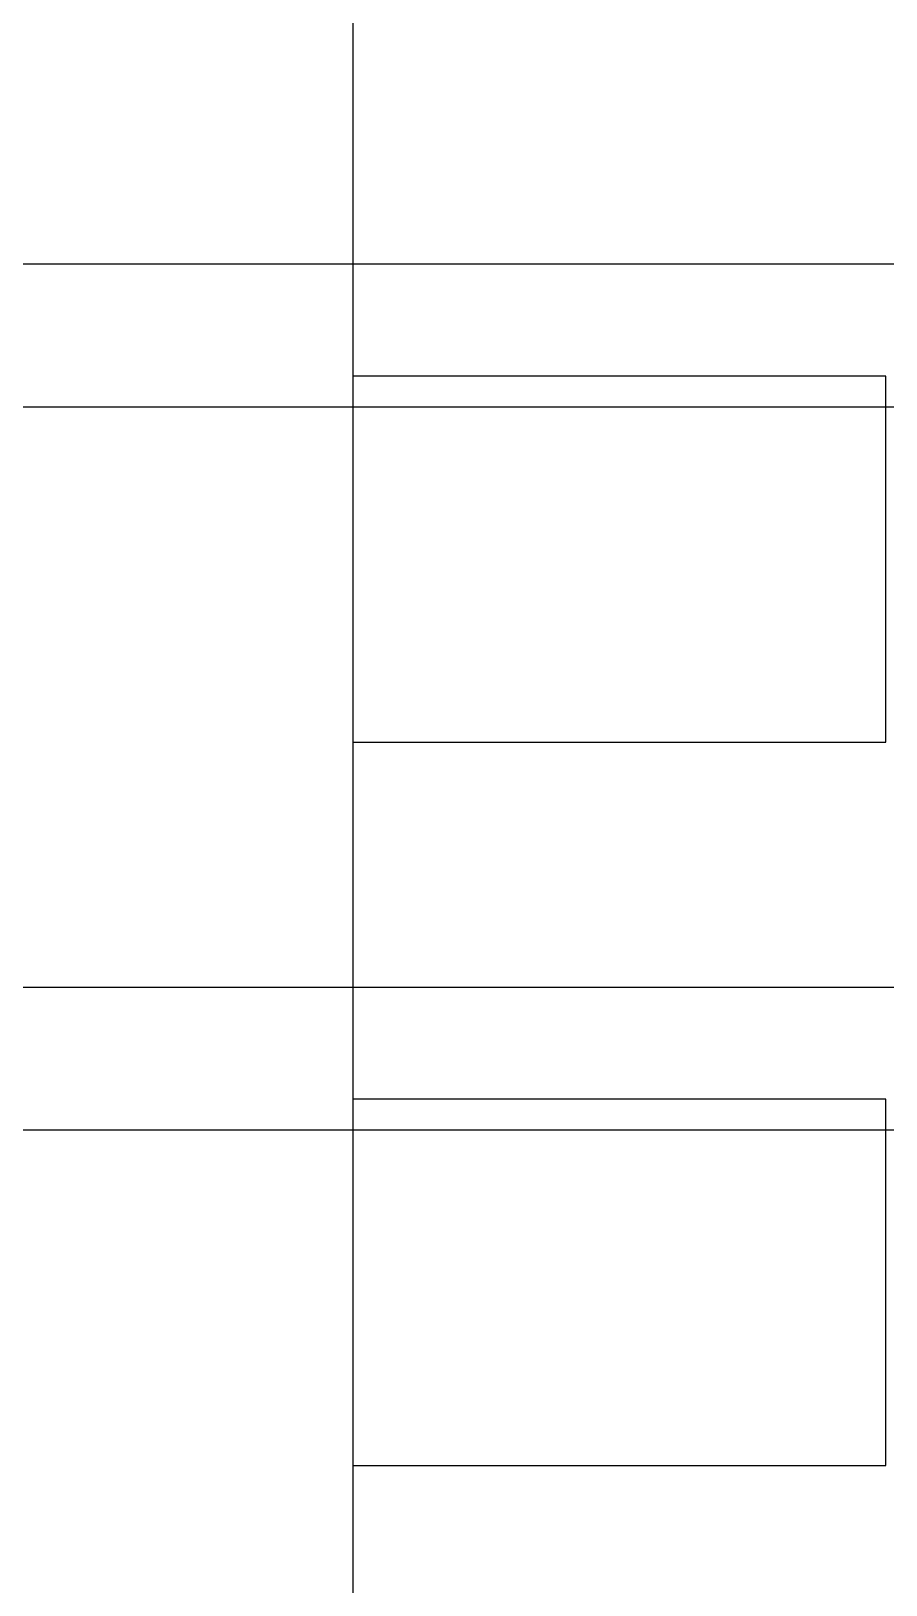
# Model space of a CAD drawing. Header units: millimetres. Extents: x -28.2 to 24.3, y -24.8 to 12.4.
# Drawn here: x -0.263 to 0.062, y -2.397 to -1.805 of the extents above; entities that cross this region are included whole.
import ezdxf

# ---------------------------------------------------------------- set-up
doc = ezdxf.new("R2010")
doc.units = ezdxf.units.MM
doc.layers.add('BUILDINGELEMENTPROXY', color=8, linetype='Continuous')

msp = doc.modelspace()

# ---------------------------------------------------------------- linework, layer by layer
at = {"layer": 'BUILDINGELEMENTPROXY'}
for p, q in [((-0.14082, -1.30585, 3.253), (-0.14082, -3.03005, 2.16248)), ((0.51078, -1.89351, 2.95508), (-0.58922, -1.89351, 2.95508)), ((0.06238, -1.9362, 2.85431), (-0.14082, -1.9362, 2.85431)), ((-0.14082, -1.9362, 2.85431), (-0.14082, -1.94978, 2.87578)), ((0.06238, -1.94978, 2.87578), (0.06238, -1.9362, 2.85431)), ((-0.58922, -1.94787, 3.12942), (0.51078, -1.94787, 3.12942)), ((-0.14082, -1.94978, 2.87578), (-0.14082, -1.95174, 2.87888)), ((-0.14082, -1.95174, 2.87888), (-0.14082, -2.07574, 2.87888)), ((0.06238, -1.95174, 2.87888), (0.06238, -1.94978, 2.87578)), ((0.06238, -2.07574, 2.87888), (0.06238, -1.95174, 2.87888)), ((-0.14082, -2.07574, 2.87888), (0.06238, -2.07574, 2.87888)), ((0.51078, -2.16916, 2.78074), (-0.58922, -2.16916, 2.78074)), ((0.06238, -2.21184, 2.67997), (-0.14082, -2.21184, 2.67997)), ((-0.14082, -2.21184, 2.67997), (-0.14082, -2.22542, 2.70144)), ((0.06238, -2.22542, 2.70144), (0.06238, -2.21184, 2.67997)), ((-0.58922, -2.22351, 2.95508), (0.51078, -2.22351, 2.95508)), ((-0.14082, -2.22542, 2.70144), (-0.14082, -2.22738, 2.70454)), ((0.06238, -2.22738, 2.70454), (0.06238, -2.22542, 2.70144)), ((-0.14082, -2.22738, 2.70454), (-0.14082, -2.35139, 2.70454)), ((0.06238, -2.35139, 2.70454), (0.06238, -2.22738, 2.70454)), ((-0.14082, -2.35139, 2.70454), (0.06238, -2.35139, 2.70454))]:
    msp.add_line(p, q, dxfattribs=at)

doc.saveas('drawing.dxf')
